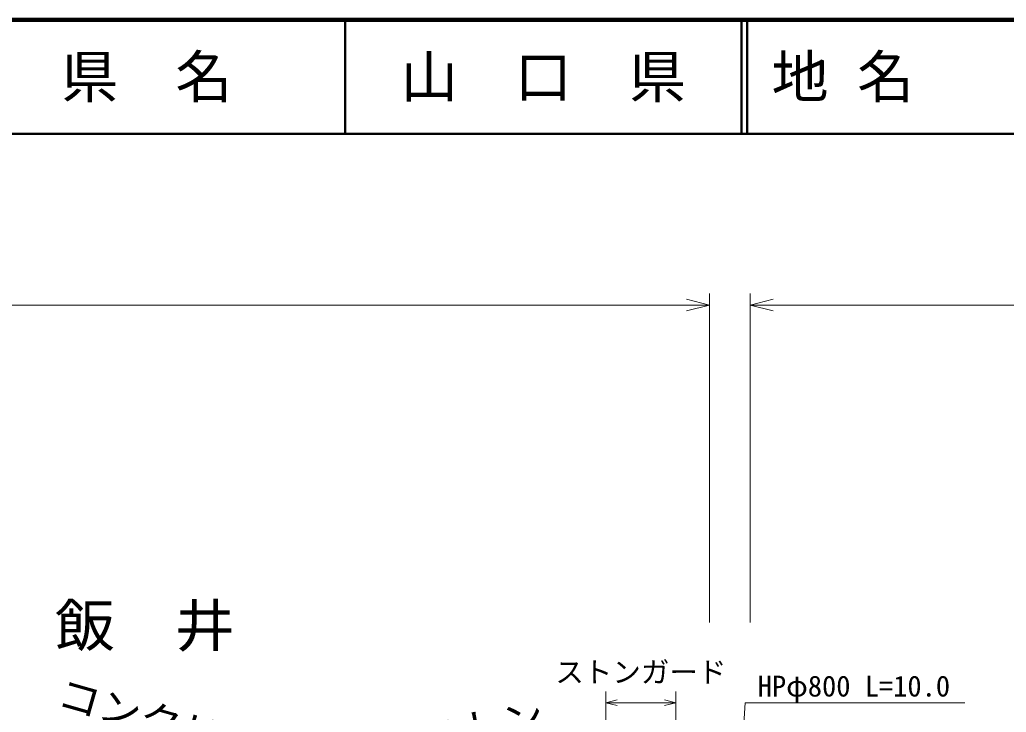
# Model space of a CAD drawing. Units: millimetres, scale not verified. Extents: x 40000 to 680000, y 20000 to 380000.
# Drawn here: x 304489 to 390951, y 319276 to 380000 of the extents above; entities that cross this region are included whole.
import ezdxf
from ezdxf.enums import TextEntityAlignment as Align

# ---------------------------------------------------------------- set-up
doc = ezdxf.new("R2010")
doc.units = ezdxf.units.MM
doc.header["$LTSCALE"] = 1000
for name, color, linetype, lineweight in [('M-STR-HTXT', 7, 'Continuous', 13), ('M-TTL', 2, 'Continuous', 140), ('M-TTL-LINE', 7, 'Continuous', 50), ('M-TTL-TXT', 7, 'Continuous', 13), ('M-WORK', 1, 'Continuous', 13)]:
    doc.layers.add(name, color=color, linetype=linetype, lineweight=lineweight)
doc.styles.add('ＭＳ ゴシック', font='')
doc.styles.get('ＭＳ ゴシック').set_extended_font_data('MS Gothic')

msp = doc.modelspace()

# ---------------------------------------------------------------- linework, layer by layer
at = {"layer": 'M-STR-HTXT'}
for p, q in [((364932, 354984), (362932, 355484)), ((364932, 327134), (364932, 355984)), ((368520, 327134), (368520, 355984)), ((368520, 354984), (370520, 355484)), ((364932, 354984), (77830, 354984)), ((364932, 354984), (362932, 354484)), ((495146, 354984), (368520, 354984)), ((368520, 354984), (370520, 354484)), ((355863, 297490), (355863, 321107)), ((361992, 299443), (361992, 321107)), ((355863, 320107), (356863, 320357)), ((355863, 320107), (361992, 320107)), ((355863, 320107), (356863, 319857)), ((361992, 320107), (360992, 320357)), ((361992, 320107), (360992, 319857)), ((366735, 298276), (368066, 320107)), ((368066, 320107), (387316, 320107))]:
    msp.add_line(p, q, dxfattribs=at)
at = {"layer": 'M-TTL'}
msp.add_line((680000, 380000), (40000, 380000), dxfattribs=at)
at = {"layer": 'M-TTL-LINE'}
for p, q in [((333000, 380000), (333000, 370000)), ((367750, 380000), (367750, 370000)), ((368250, 380000), (368250, 370000)), ((40000, 370000), (680000, 370000))]:
    msp.add_line(p, q, dxfattribs=at)

# ---------------------------------------------------------------- texts
at = {"layer": 'M-STR-HTXT', "style": 'ＭＳ ゴシック'}
msp.add_text('ストンガード', height=1833, dxfattribs=at).set_placement((358927, 321335), align=Align.BOTTOM_CENTER)
msp.add_text('HPφ800 L=10.0', height=1833, dxfattribs=at).set_placement((369169, 320107), align=Align.BOTTOM_LEFT)
at = {"layer": 'M-TTL-TXT', "style": 'ＭＳ ゴシック'}
for s, p in [('県\u3000名', (315625, 375000)), ('山\u3000口\u3000県', (350375, 375000))]:
    msp.add_text(s, height=3666, dxfattribs=at).set_placement(p, align=Align.MIDDLE_CENTER)
msp.add_text('地 名      長門市三隅中', height=3666, dxfattribs=at).set_placement((370380, 375000), align=Align.MIDDLE_LEFT)
at = {"layer": 'M-WORK', "style": 'ＭＳ ゴシック', "width": 1.05}
msp.add_text('飯\u3000井', height=3666, dxfattribs=at).set_placement((307574, 323941), align=Align.BOTTOM_LEFT)
for s, rotation, p in [('コンクリート L=44.0', 344.116, (324181, 314277)), ('ストン', 11.05, (345360, 315967))]:
    msp.add_text(s, height=2566, rotation=rotation, dxfattribs=at).set_placement(p, align=Align.BOTTOM_CENTER)

doc.saveas('drawing.dxf')
